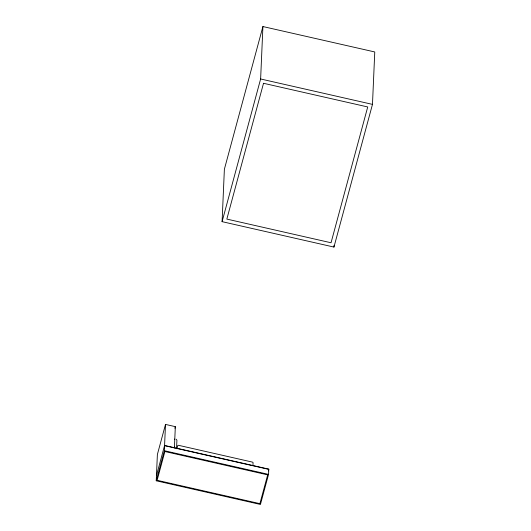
<?xml version="1.0" encoding="UTF-8"?>
<svg xmlns="http://www.w3.org/2000/svg" width="531" height="531" viewBox="0 0 531 531"><rect width="100%" height="100%" fill="white"/><g stroke="black" fill="none" stroke-linecap="round" stroke-linejoin="round"><path stroke-width="0.8" d="M156.453 475.736L164.583 445.456L268.786 469.132L268.553 474.389L260.436 504.45L156.233 480.781L157.382 454.476L165.499 424.415L175.33 426.652L174.414 447.693M156.233 480.781L164.351 450.719L165.499 424.415M176.577 448.058L176.916 440.226L176.153 439.203M222.091 221.659L224.381 169.236L262.918 26.55L374.767 51.958L372.477 104.381L333.946 247.068L222.091 221.659L260.628 78.98L262.918 26.55M252.975 464.645L253.068 462.587L252.537 462.129L178.429 445.29L177.785 445.502L176.903 448.768M260.469 503.733L260.529 502.293M333.946 247.068L334.012 245.428M174.453 446.797L174.268 447.958M174.905 428.232L175.33 426.652M268.347 470.931L268.786 469.132M174.52 439.396L174.792 439.031M260.628 78.98L372.477 104.381M164.57 445.675L268.772 469.351M164.351 450.719L268.553 474.389M263.522 83.287L226.843 219.091L331.045 242.76L367.724 106.957L263.522 83.287M164.889 451.516L157.11 480.303L259.898 503.653L267.677 474.867L164.889 451.516"/></g></svg>
